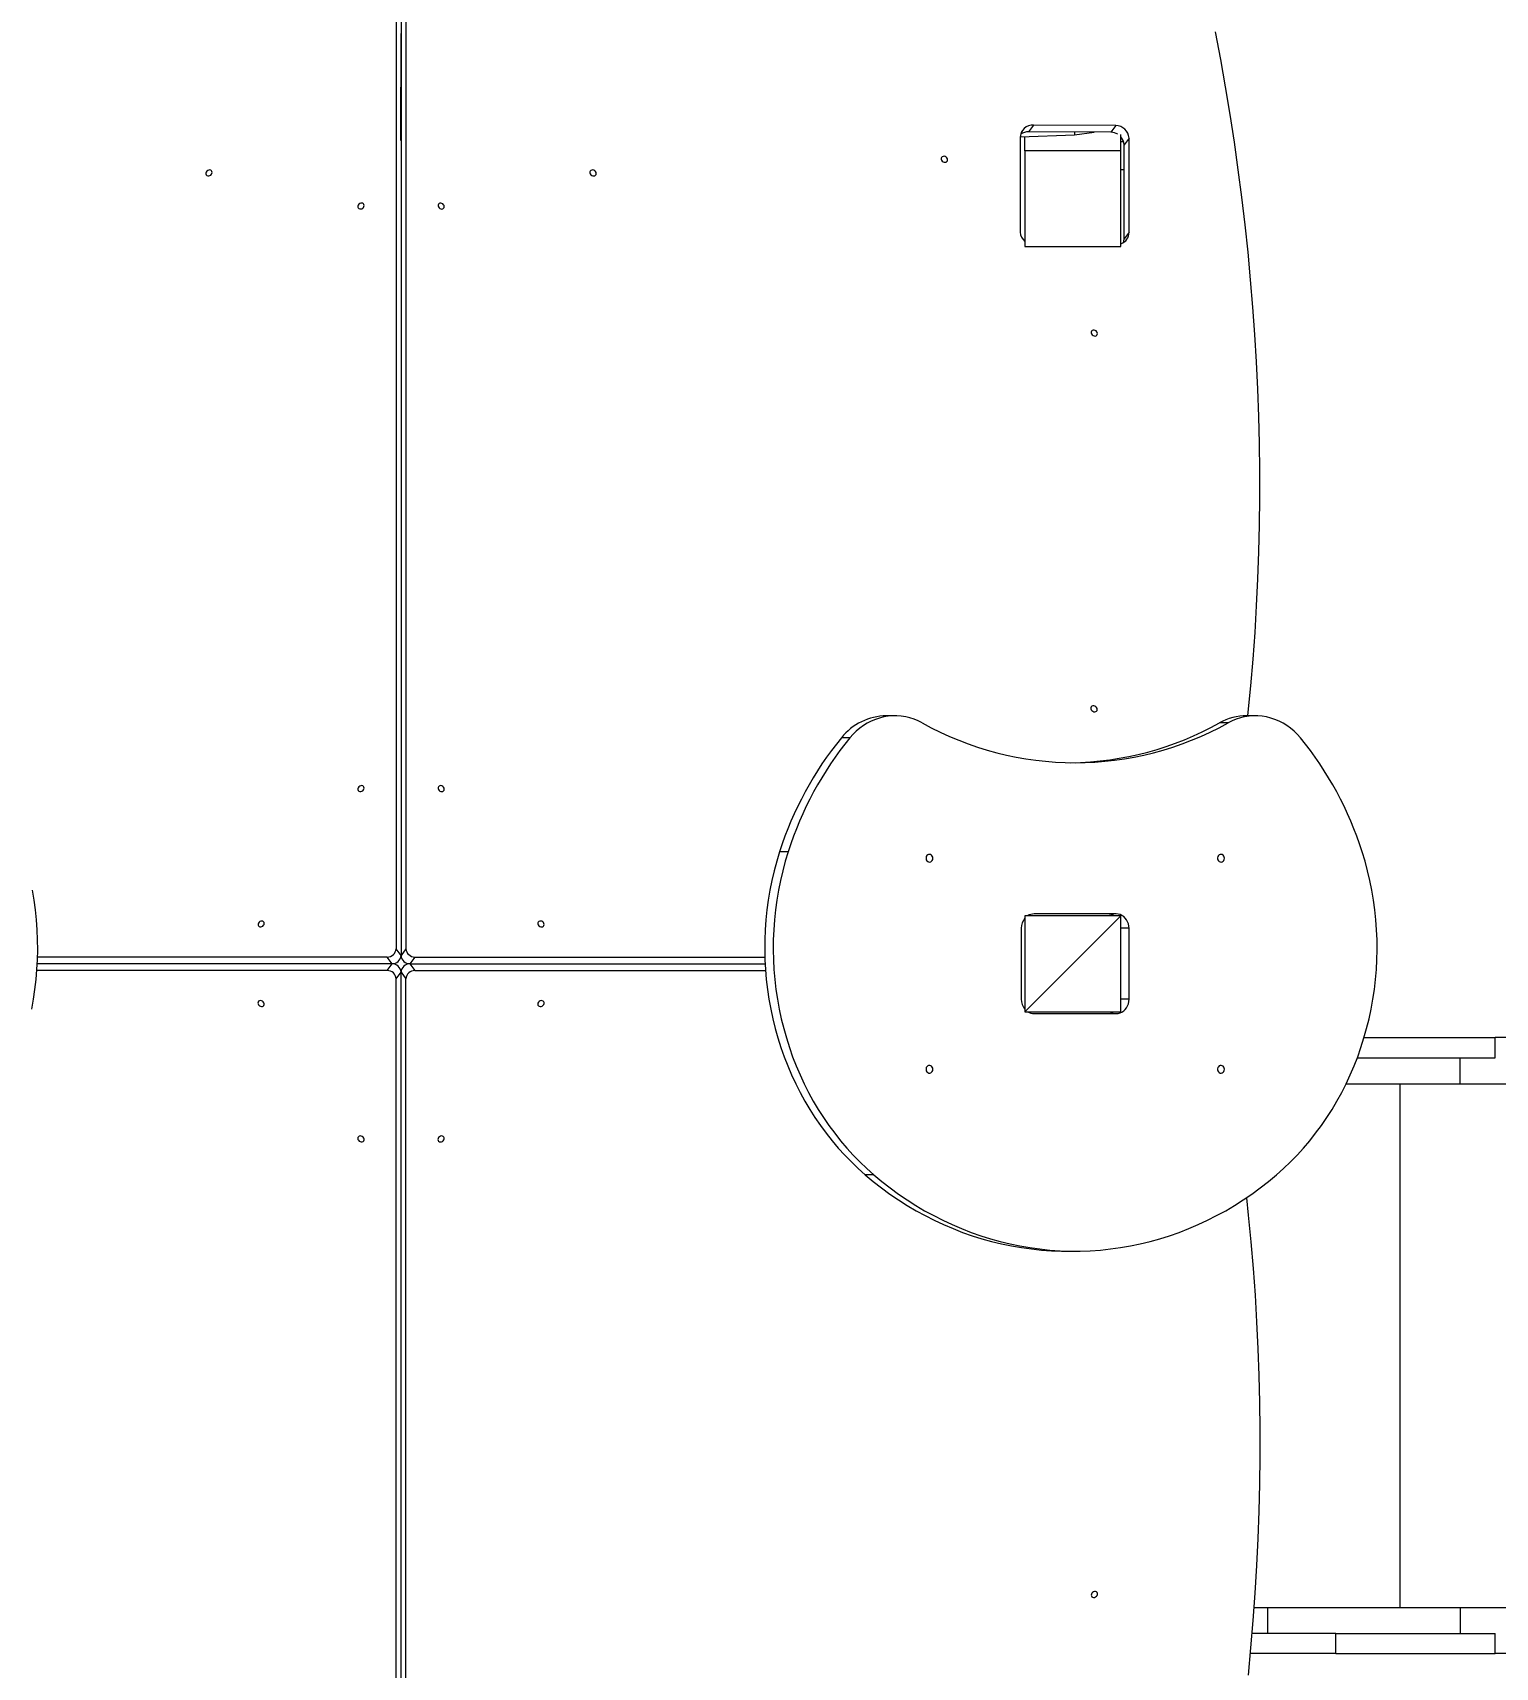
# Model space of a CAD drawing. Header units: millimetres. Extents: x -5906 to 5457, y -5155 to 4356.
# Drawn here: x -289 to 1235, y -533 to 1171 of the extents above; entities that cross this region are included whole.
import ezdxf

# ---------------------------------------------------------------- set-up
doc = ezdxf.new("R2010")
doc.units = ezdxf.units.MM
for name, color, linetype in [('DIKOM_ОБЪЕКТ', 7, 'Continuous'), ('DIKOM_РАЗМЕР_ЗОНА', 7, 'Continuous'), ('DIKOM_РАЗМЕР_ОБЪЕКТА', 7, 'Continuous')]:
    doc.layers.add(name, color=color, linetype=linetype)
doc.styles.add('style1', font='arial.ttf', dxfattribs={"width": 0.8})
doc.dimstyles.new('1-50', dxfattribs={"dimtxt": 300, "dimasz": 200, "dimexe": 100, "dimexo": 0, "dimgap": 100, "dimtad": 1, "dimtxsty": 'style1', "dimcen": 200, "dimclrd": 7, "dimclre": 7, "dimclrt": 7, "dimadec": 1, "dimazin": 2, "dimtfac": 1, "dimtmove": 0, "dimatfit": 2, "dimfxl": 0, "dimlwd": 25, "dimlwe": 18, "dimarcsym": 0})

# ---------------------------------------------------------------- blocks, each defined once
blk = doc.blocks.new('*D12')
at = {"layer": 'Defpoints', "color": 0, "transparency": 16777216}
for p in [(-2655.5, 990.4), (3456.6, 117.1), (-2655.5, -4466.3)]:
    blk.add_point(p, dxfattribs=at)
at = {"layer": 'DIKOM_РАЗМЕР_ОБЪЕКТА', "color": 7, "lineweight": 18, "transparency": 16777216}
for p, q in [((-2655.5, 990.4), (-2655.5, -4566.3)), ((3456.6, 117.1), (3456.6, -4566.3))]:
    blk.add_line(p, q, dxfattribs=at)
at = {"layer": 'DIKOM_РАЗМЕР_ОБЪЕКТА', "color": 7, "lineweight": 25, "transparency": 16777216}
blk.add_line((3256.6, -4466.3), (-2455.5, -4466.3), dxfattribs=at)
at = {"layer": 'DIKOM_РАЗМЕР_ОБЪЕКТА', "color": 7, "transparency": 16777216}
for points in [[(-2455.5, -4433), (-2455.5, -4499.6), (-2655.5, -4466.3)], [(3256.6, -4433), (3256.6, -4499.6), (3456.6, -4466.3)]]:
    blk.add_solid(points, dxfattribs=at)
at = {"layer": 'DIKOM_РАЗМЕР_ОБЪЕКТА', "color": 7, "transparency": 16777216, "insert": (400.6, -4213.1), "char_height": 300, "attachment_point": 5, "style": 'style1'}
blk.add_mtext('6100', dxfattribs=at)
blk = doc.blocks.new('*D9')
at = {"layer": 'Defpoints', "color": 0, "transparency": 16777216}
for p in [(744.7, 2856.5), (-4941.7, -2428.9), (82.6, -2428.9)]:
    blk.add_point(p, dxfattribs=at)
at = {"layer": 'DIKOM_РАЗМЕР_ОБЪЕКТА', "color": 7, "lineweight": 18, "transparency": 16777216}
for p, q in [((744.7, 2856.5), (-5041.7, 2856.5)), ((82.6, -2428.9), (-5041.7, -2428.9))]:
    blk.add_line(p, q, dxfattribs=at)
at = {"layer": 'DIKOM_РАЗМЕР_ОБЪЕКТА', "color": 7, "lineweight": 25, "transparency": 16777216}
blk.add_line((-4941.7, 2656.5), (-4941.7, -2228.9), dxfattribs=at)
at = {"layer": 'DIKOM_РАЗМЕР_ОБЪЕКТА', "color": 7, "transparency": 16777216}
for points in [[(-4975.1, 2656.5), (-4908.4, 2656.5), (-4941.7, 2856.5)], [(-4975.1, -2228.9), (-4908.4, -2228.9), (-4941.7, -2428.9)]]:
    blk.add_solid(points, dxfattribs=at)
at = {"layer": 'DIKOM_РАЗМЕР_ОБЪЕКТА', "color": 7, "transparency": 16777216, "insert": (-5195, 213.8), "char_height": 300, "attachment_point": 5, "rotation": 90, "style": 'style1'}
blk.add_mtext('5300', dxfattribs=at)
blk = doc.blocks.new('*D10')
at = {"layer": 'Defpoints', "color": 0, "transparency": 16777216}
for p in [(394.7, 4356.5), (-5455.8, -3928.9), (81.8, -3928.9)]:
    blk.add_point(p, dxfattribs=at)
at = {"layer": 'DIKOM_РАЗМЕР_ЗОНА', "color": 7, "lineweight": 18, "transparency": 16777216}
for p, q in [((394.7, 4356.5), (-5555.8, 4356.5)), ((81.8, -3928.9), (-5555.8, -3928.9))]:
    blk.add_line(p, q, dxfattribs=at)
at = {"layer": 'DIKOM_РАЗМЕР_ЗОНА', "color": 7, "lineweight": 25, "transparency": 16777216}
blk.add_line((-5455.8, 4156.5), (-5455.8, -3728.9), dxfattribs=at)
at = {"layer": 'DIKOM_РАЗМЕР_ЗОНА', "color": 7, "transparency": 16777216}
for points in [[(-5489.1, 4156.5), (-5422.5, 4156.5), (-5455.8, 4356.5)], [(-5489.1, -3728.9), (-5422.5, -3728.9), (-5455.8, -3928.9)]]:
    blk.add_solid(points, dxfattribs=at)
at = {"layer": 'DIKOM_РАЗМЕР_ЗОНА', "color": 7, "transparency": 16777216, "insert": (-5709.1, 213.8), "char_height": 300, "attachment_point": 5, "rotation": 90, "style": 'style1'}
blk.add_mtext('8300', dxfattribs=at)
blk = doc.blocks.new('*D11')
at = {"layer": 'Defpoints', "color": 0, "transparency": 16777216}
for p in [(-4486.4, -52.6), (5456.6, -197.9), (-4486.4, -5055.3)]:
    blk.add_point(p, dxfattribs=at)
at = {"layer": 'DIKOM_РАЗМЕР_ЗОНА', "color": 7, "lineweight": 18, "transparency": 16777216}
for p, q in [((-4486.4, -52.6), (-4486.4, -5155.3)), ((5456.6, -197.9), (5456.6, -5155.3))]:
    blk.add_line(p, q, dxfattribs=at)
at = {"layer": 'DIKOM_РАЗМЕР_ЗОНА', "color": 7, "lineweight": 25, "transparency": 16777216}
blk.add_line((5256.6, -5055.3), (-4286.4, -5055.3), dxfattribs=at)
at = {"layer": 'DIKOM_РАЗМЕР_ЗОНА', "color": 7, "transparency": 16777216}
for points in [[(-4286.4, -5022), (-4286.4, -5088.6), (-4486.4, -5055.3)], [(5256.6, -5022), (5256.6, -5088.6), (5456.6, -5055.3)]]:
    blk.add_solid(points, dxfattribs=at)
at = {"layer": 'DIKOM_РАЗМЕР_ЗОНА', "color": 7, "transparency": 16777216, "insert": (400.6, -4802.1), "char_height": 300, "attachment_point": 5, "style": 'style1'}
blk.add_mtext('9950', dxfattribs=at)

msp = doc.modelspace()

# ---------------------------------------------------------------- linework, layer by layer
at = {"layer": 'DIKOM_ОБЪЕКТ', "color": 7, "linetype": 'Continuous', "lineweight": 15}
for p, q in [((89.621, 1273.335), (89.621, 215.769)), ((94.723, 1266.318), (94.723, 1058.181)), ((99.825, 1273.335), (99.825, 215.769)), ((94.494, 1058.125), (94.723, 1169.592)), ((94.723, 1062.259), (94.723, 1104.517)), ((753.716, 1074.24), (748.613, 1067.223)), ((839.341, 1073.83), (753.716, 1074.24)), ((839.341, 1073.83), (834.238, 1066.813)), ((94.527, 1058.124), (94.75, 1058.115)), ((94.723, 1057.043), (94.723, 208.751)), ((94.75, 1058.115), (94.926, 1058.122)), ((94.75, 1058.115), (94.75, 1057.152)), ((739.854, 1061.291), (739.854, 962.712)), ((739.875, 1062.067), (796.286, 1064.242)), ((744.723, 1047.369), (744.723, 1062.254)), ((834.238, 1066.813), (748.613, 1067.223)), ((796.286, 1066.994), (796.286, 1064.242)), ((796.286, 1064.242), (816.866, 1066.896)), ((844.723, 1047.369), (844.723, 1064.442)), ((847.687, 1056.671), (844.723, 1056.671)), ((853.211, 1060.739), (848.109, 1053.722)), ((853.212, 962.691), (853.211, 1060.739)), ((844.723, 1047.369), (744.723, 1047.369)), ((744.723, 1047.369), (744.723, 947.75)), ((844.723, 947.75), (844.723, 1047.369)), ((848.11, 955.674), (848.109, 1053.722)), ((848.109, 1027.572), (844.723, 1027.572)), ((853.212, 962.691), (848.11, 955.674)), ((744.723, 947.75), (844.723, 947.75)), ((609.365, 458.531), (600.486, 458.531)), ((956.359, 451.125), (947.48, 451.125)), ((984.757, 458.531), (975.877, 458.531)), ((562.441, 435.635), (553.562, 435.635)), ((498.053, 316.858), (489.174, 316.858)), ((744.723, 150.082), (844.723, 250.082)), ((744.723, 250.082), (744.723, 150.082)), ((844.723, 250.082), (744.723, 250.082)), ((839.618, 252.082), (754.504, 252.082)), ((844.723, 150.082), (844.723, 250.082)), ((740.911, 237.082), (740.911, 163.082)), ((853.211, 237.082), (844.723, 237.082)), ((853.211, 163.082), (853.211, 237.082)), ((80.392, 207.099), (-284.301, 207.099)), ((85.495, 200.082), (80.392, 207.099)), ((94.723, 208.751), (89.621, 215.769)), ((99.825, 215.769), (94.723, 208.751)), ((109.054, 207.099), (103.952, 200.082)), ((109.054, 207.099), (473.747, 207.099)), ((80.392, 193.065), (-285.01, 193.065)), ((85.495, 200.082), (-284.581, 200.082)), ((80.392, 193.065), (85.495, 200.082)), ((89.621, 184.396), (94.723, 191.413)), ((94.723, -866.153), (94.723, 191.413)), ((94.723, 191.413), (99.825, 184.396)), ((103.952, 200.082), (109.054, 193.065)), ((103.952, 200.082), (474.027, 200.082)), ((109.054, 193.065), (474.457, 193.065)), ((89.621, -873.171), (89.621, 184.396)), ((99.825, -873.171), (99.825, 184.396)), ((853.211, 163.082), (844.723, 163.082)), ((744.723, 150.082), (844.723, 150.082)), ((754.504, 148.082), (839.618, 148.082)), ((1098.033, 123.082), (1234.771, 123.082)), ((1234.771, 102.082), (1234.771, 123.082)), ((1253.632, 123.082), (1234.771, 123.082)), ((1090.978, 102.082), (1234.771, 102.082)), ((1198.034, 75.082), (1198.034, 102.082)), ((1079.394, 75.082), (1198.034, 75.082)), ((1135.441, 75.082), (1135.441, -470.918)), ((1198.034, 75.082), (2889.724, 75.082)), ((587.205, -19.81), (578.325, -19.81)), ((788.181, -99.407), (797.061, -99.407)), ((983.265, -470.918), (997.489, -470.918)), ((997.489, -470.918), (997.489, -497.918)), ((997.489, -470.918), (1198.034, -470.918)), ((1198.034, -470.918), (1198.034, -497.918)), ((1198.034, -470.918), (2889.724, -470.918)), ((1068.628, -497.918), (981.173, -497.918)), ((1068.628, -518.918), (1068.628, -497.918)), ((1068.628, -497.918), (1234.771, -497.918)), ((1234.771, -518.918), (1234.771, -497.918)), ((1068.628, -518.918), (979.34, -518.918)), ((1068.628, -518.918), (1234.771, -518.918)), ((1253.632, -518.918), (1234.771, -518.918))]:
    msp.add_line(p, q, dxfattribs=at)
at = {"layer": 'DIKOM_ОБЪЕКТ', "color": 7, "linetype": 'Continuous', "lineweight": 15, "flags": 128}
for points in [[(977.024, 458.531), (977.405, 462.188), (980.095, 489.843), (982.448, 517.585), (984.463, 545.409), (986.14, 573.314), (987.479, 601.294), (988.48, 629.348), (989.143, 657.47), (989.467, 685.659), (989.452, 713.91), (989.099, 742.22), (988.408, 770.586), (987.378, 799.004), (986.01, 827.47), (984.304, 855.982), (982.26, 884.535), (979.878, 913.127), (977.159, 941.753), (974.103, 970.41), (970.711, 999.095), (966.982, 1027.805), (962.917, 1056.535), (958.518, 1085.282), (953.783, 1114.043), (948.715, 1142.814), (943.312, 1171.591)], [(664.087, 1038.073), (663.908, 1039.091), (663.393, 1040.063), (662.596, 1040.883), (661.603, 1041.463), (660.524, 1041.74), (659.473, 1041.684), (658.566, 1041.3), (657.901, 1040.631), (657.549, 1039.749), (657.549, 1038.75), (657.901, 1037.741), (658.566, 1036.833), (659.473, 1036.123), (660.524, 1035.688), (661.603, 1035.577), (662.596, 1035.8), (663.393, 1036.333), (663.908, 1037.119), (664.087, 1038.073)], [(-102.071, 1025.004), (-102.249, 1025.958), (-102.765, 1026.744), (-103.562, 1027.277), (-104.554, 1027.5), (-105.634, 1027.388), (-106.684, 1026.954), (-107.591, 1026.244), (-108.257, 1025.336), (-108.608, 1024.327), (-108.608, 1023.328), (-108.257, 1022.446), (-107.591, 1021.777), (-106.684, 1021.393), (-105.634, 1021.337), (-104.554, 1021.614), (-103.562, 1022.194), (-102.765, 1023.014), (-102.249, 1023.986), (-102.071, 1025.004)], [(298.1, 1023.819), (297.921, 1024.837), (297.406, 1025.809), (296.609, 1026.629), (295.616, 1027.209), (294.537, 1027.486), (293.486, 1027.43), (292.579, 1027.046), (291.914, 1026.377), (291.562, 1025.495), (291.562, 1024.496), (291.914, 1023.487), (292.579, 1022.579), (293.486, 1021.869), (294.537, 1021.435), (295.616, 1021.323), (296.609, 1021.546), (297.406, 1022.079), (297.921, 1022.866), (298.1, 1023.819)], [(56.238, 990.489), (56.06, 991.443), (55.544, 992.229), (54.747, 992.763), (53.755, 992.985), (52.675, 992.874), (51.624, 992.439), (50.717, 991.73), (50.052, 990.821), (49.7, 989.812), (49.7, 988.813), (50.052, 987.931), (50.717, 987.262), (51.624, 986.879), (52.675, 986.822), (53.755, 987.099), (54.747, 987.679), (55.544, 988.499), (56.06, 989.471), (56.238, 990.489)], [(139.791, 989.305), (139.613, 990.323), (139.097, 991.294), (138.3, 992.115), (137.308, 992.695), (136.228, 992.972), (135.178, 992.915), (134.271, 992.532), (133.605, 991.863), (133.254, 990.981), (133.254, 989.981), (133.605, 988.973), (134.271, 988.064), (135.178, 987.354), (136.228, 986.92), (137.308, 986.808), (138.3, 987.031), (139.097, 987.565), (139.613, 988.351), (139.791, 989.305)], [(847.623, 952.021), (847.909, 953.3), (848.11, 955.674)], [(820.32, 856.928), (820.142, 857.946), (819.626, 858.917), (818.829, 859.738), (817.837, 860.318), (816.757, 860.595), (815.706, 860.538), (814.799, 860.155), (814.134, 859.486), (813.782, 858.604), (813.782, 857.604), (814.134, 856.596), (814.799, 855.687), (815.706, 854.977), (816.757, 854.543), (817.837, 854.431), (818.829, 854.654), (819.626, 855.188), (820.142, 855.974), (820.32, 856.928)], [(820.051, 465.202), (819.873, 466.22), (819.357, 467.192), (818.56, 468.012), (817.568, 468.592), (816.488, 468.869), (815.438, 468.813), (814.531, 468.429), (813.865, 467.76), (813.513, 466.878), (813.513, 465.879), (813.865, 464.87), (814.531, 463.962), (815.438, 463.252), (816.488, 462.817), (817.568, 462.706), (818.56, 462.929), (819.357, 463.462), (819.873, 464.248), (820.051, 465.202)], [(637.763, 451.125), (633.606, 453.218), (629.324, 454.976), (624.937, 456.389), (620.471, 457.45), (615.946, 458.153), (611.387, 458.496), (606.818, 458.475), (602.262, 458.091), (597.743, 457.346), (593.285, 456.245), (588.909, 454.792), (584.64, 452.995), (580.499, 450.864), (576.508, 448.409), (572.687, 445.644), (569.057, 442.582), (565.636, 439.24), (562.441, 435.635)], [(1031.681, 435.635), (1028.487, 439.24), (1025.065, 442.582), (1021.435, 445.644), (1017.614, 448.409), (1013.623, 450.864), (1009.482, 452.995), (1005.213, 454.792), (1000.838, 456.245), (996.379, 457.346), (991.86, 458.091), (987.304, 458.475), (982.735, 458.496), (978.176, 458.153), (973.652, 457.45), (969.185, 456.389), (964.799, 454.976), (960.516, 453.218), (956.359, 451.125)], [(56.238, 383.256), (56.06, 384.21), (55.544, 384.996), (54.747, 385.53), (53.755, 385.753), (52.675, 385.641), (51.624, 385.207), (50.717, 384.497), (50.052, 383.588), (49.7, 382.58), (49.7, 381.58), (50.052, 380.698), (50.717, 380.029), (51.624, 379.646), (52.675, 379.589), (53.755, 379.866), (54.747, 380.446), (55.544, 381.267), (56.06, 382.238), (56.238, 383.256)], [(139.791, 382.072), (139.613, 383.09), (139.097, 384.062), (138.3, 384.882), (137.308, 385.462), (136.228, 385.739), (135.178, 385.683), (134.271, 385.299), (133.605, 384.63), (133.254, 383.748), (133.254, 382.749), (133.605, 381.74), (134.271, 380.832), (135.178, 380.122), (136.228, 379.687), (137.308, 379.576), (138.3, 379.798), (139.097, 380.332), (139.613, 381.118), (139.791, 382.072)], [(489.174, 316.858), (486.183, 306.99), (483.504, 297.013), (481.141, 286.94), (479.096, 276.782), (477.371, 266.552), (475.968, 256.262), (474.89, 245.925), (474.137, 235.553), (473.711, 225.158), (473.611, 214.753), (473.839, 204.35), (474.394, 193.963), (475.274, 183.603), (476.48, 173.283), (478.009, 163.015), (479.86, 152.812), (482.031, 142.686), (484.518, 132.649), (487.319, 122.713), (490.431, 112.891), (493.85, 103.193), (497.572, 93.632), (501.591, 84.22), (505.905, 74.966), (510.506, 65.884), (515.39, 56.983), (520.551, 48.274), (525.982, 39.768), (531.677, 31.475), (537.63, 23.405), (543.833, 15.568), (550.278, 7.972), (556.958, 0.628), (563.865, -6.456), (570.99, -13.271), (578.325, -19.81)], [(498.053, 316.858), (495.063, 306.99), (492.384, 297.013), (490.021, 286.94), (487.975, 276.782), (486.25, 266.552), (484.848, 256.262), (483.77, 245.925), (483.017, 235.553), (482.59, 225.158), (482.491, 214.753), (482.719, 204.35), (483.273, 193.963), (484.154, 183.603), (485.359, 173.283), (486.889, 163.015), (488.74, 152.812), (490.91, 142.686), (493.398, 132.649), (496.199, 122.713), (499.311, 112.891), (502.73, 103.193), (506.451, 93.632), (510.471, 84.22), (514.784, 74.966), (519.386, 65.884), (524.27, 56.983), (529.43, 48.274), (534.862, 39.768), (540.557, 31.475), (546.51, 23.405), (552.712, 15.568), (559.158, 7.972), (565.838, 0.628), (572.745, -6.456), (579.87, -13.271), (587.205, -19.81)], [(648.862, 310.082), (648.701, 311.261), (648.232, 312.335), (647.497, 313.209), (646.562, 313.806), (645.508, 314.071), (644.431, 313.982), (643.425, 313.546), (642.58, 312.803), (641.971, 311.818), (641.653, 310.678), (641.653, 309.486), (641.971, 308.347), (642.58, 307.361), (643.425, 306.618), (644.431, 306.182), (645.508, 306.093), (646.562, 306.359), (647.497, 306.955), (648.232, 307.829), (648.701, 308.903), (648.862, 310.082)], [(952.51, 310.082), (952.349, 311.261), (951.88, 312.335), (951.145, 313.209), (950.209, 313.806), (949.156, 314.071), (948.078, 313.982), (947.073, 313.546), (946.228, 312.803), (945.619, 311.818), (945.301, 310.678), (945.301, 309.486), (945.619, 308.347), (946.228, 307.361), (947.073, 306.618), (948.078, 306.182), (949.156, 306.093), (950.209, 306.359), (951.145, 306.955), (951.88, 307.829), (952.349, 308.903), (952.51, 310.082)], [(1006.917, -19.81), (1014.252, -13.271), (1021.378, -6.456), (1028.284, 0.628), (1034.965, 7.972), (1041.41, 15.568), (1047.612, 23.405), (1053.565, 31.475), (1059.26, 39.768), (1064.692, 48.274), (1069.853, 56.983), (1074.737, 65.884), (1079.338, 74.966), (1083.651, 84.22), (1087.671, 93.632), (1091.392, 103.193), (1094.811, 112.891), (1097.923, 122.713), (1100.724, 132.649), (1103.212, 142.686), (1105.382, 152.812), (1107.234, 163.015), (1108.763, 173.283), (1109.968, 183.603), (1110.849, 193.963), (1111.403, 204.35), (1111.631, 214.753), (1111.532, 225.158), (1111.105, 235.553), (1110.353, 245.925), (1109.274, 256.262), (1107.872, 266.552), (1106.147, 276.782), (1104.102, 286.94), (1101.738, 297.013), (1099.06, 306.99), (1096.069, 316.858)], [(-289.649, 276.782), (-287.924, 266.552), (-286.521, 256.262), (-285.443, 245.925), (-284.691, 235.553), (-284.264, 225.158), (-284.165, 214.753), (-284.393, 204.35), (-284.947, 193.963), (-285.828, 183.603), (-287.033, 173.283), (-288.562, 163.015), (-290.413, 152.812)], [(-47.741, 242.161), (-47.919, 243.115), (-48.435, 243.901), (-49.232, 244.434), (-50.224, 244.657), (-51.304, 244.545), (-52.355, 244.111), (-53.262, 243.401), (-53.927, 242.493), (-54.279, 241.484), (-54.279, 240.485), (-53.927, 239.603), (-53.262, 238.934), (-52.355, 238.55), (-51.304, 238.494), (-50.224, 238.771), (-49.232, 239.351), (-48.435, 240.171), (-47.919, 241.143), (-47.741, 242.161)], [(243.77, 240.976), (243.592, 241.994), (243.076, 242.966), (242.279, 243.786), (241.287, 244.366), (240.207, 244.643), (239.157, 244.587), (238.25, 244.203), (237.584, 243.534), (237.233, 242.652), (237.233, 241.653), (237.584, 240.644), (238.25, 239.736), (239.157, 239.026), (240.207, 238.592), (241.287, 238.48), (242.279, 238.703), (243.076, 239.236), (243.592, 240.023), (243.77, 240.976)], [(853.211, 237.082), (853.044, 239.429), (852.546, 241.717), (851.729, 243.892), (850.615, 245.899), (849.23, 247.689), (847.608, 249.217), (845.789, 250.447), (843.818, 251.348), (841.744, 251.897), (839.618, 252.082)], [(-54.324, 159.188), (-54.145, 158.17), (-53.63, 157.198), (-52.833, 156.378), (-51.84, 155.798), (-50.761, 155.521), (-49.71, 155.577), (-48.803, 155.961), (-48.138, 156.63), (-47.786, 157.512), (-47.786, 158.511), (-48.138, 159.52), (-48.803, 160.428), (-49.71, 161.138), (-50.761, 161.573), (-51.84, 161.684), (-52.833, 161.461), (-53.63, 160.928), (-54.145, 160.142), (-54.324, 159.188)], [(237.188, 158.003), (237.366, 157.05), (237.882, 156.263), (238.679, 155.73), (239.671, 155.507), (240.751, 155.619), (241.801, 156.053), (242.708, 156.763), (243.374, 157.671), (243.725, 158.68), (243.725, 159.68), (243.374, 160.562), (242.708, 161.231), (241.801, 161.614), (240.751, 161.67), (239.671, 161.394), (238.679, 160.813), (237.882, 159.993), (237.366, 159.021), (237.188, 158.003)], [(839.618, 148.082), (841.744, 148.267), (843.818, 148.816), (845.789, 149.717), (847.608, 150.947), (849.23, 152.475), (850.615, 154.265), (851.729, 156.272), (852.546, 158.447), (853.044, 160.736), (853.211, 163.082)], [(648.862, 90.082), (648.701, 91.261), (648.232, 92.335), (647.497, 93.209), (646.562, 93.806), (645.508, 94.071), (644.431, 93.982), (643.425, 93.546), (642.58, 92.803), (641.971, 91.818), (641.653, 90.678), (641.653, 89.486), (641.971, 88.347), (642.58, 87.361), (643.425, 86.618), (644.431, 86.182), (645.508, 86.093), (646.562, 86.359), (647.497, 86.955), (648.232, 87.829), (648.701, 88.903), (648.862, 90.082)], [(952.51, 90.082), (952.349, 91.261), (951.88, 92.335), (951.145, 93.209), (950.209, 93.806), (949.156, 94.071), (948.078, 93.982), (947.073, 93.546), (946.228, 92.803), (945.619, 91.818), (945.301, 90.678), (945.301, 89.486), (945.619, 88.347), (946.228, 87.361), (947.073, 86.618), (948.078, 86.182), (949.156, 86.093), (950.209, 86.359), (951.145, 86.955), (951.88, 87.829), (952.349, 88.903), (952.51, 90.082)], [(49.655, 18.092), (49.834, 17.074), (50.349, 16.103), (51.146, 15.282), (52.139, 14.702), (53.218, 14.425), (54.269, 14.482), (55.176, 14.865), (55.841, 15.534), (56.193, 16.416), (56.193, 17.416), (55.841, 18.424), (55.176, 19.333), (54.269, 20.043), (53.218, 20.477), (52.139, 20.589), (51.146, 20.366), (50.349, 19.832), (49.834, 19.046), (49.655, 18.092)], [(133.209, 16.908), (133.387, 15.954), (133.903, 15.168), (134.7, 14.634), (135.692, 14.411), (136.772, 14.523), (137.822, 14.957), (138.729, 15.667), (139.395, 16.576), (139.746, 17.584), (139.746, 18.584), (139.395, 19.466), (138.729, 20.135), (137.822, 20.518), (136.772, 20.575), (135.692, 20.298), (134.7, 19.718), (133.903, 18.897), (133.387, 17.926), (133.209, 16.908)], [(578.325, -19.81), (586.714, -26.8), (595.294, -33.501), (604.057, -39.908), (612.995, -46.014), (622.099, -51.814), (631.36, -57.301), (640.77, -62.471), (650.32, -67.319), (660, -71.84), (669.802, -76.03), (679.717, -79.885), (689.734, -83.401), (699.845, -86.575), (710.039, -89.404), (720.307, -91.886), (730.64, -94.017), (741.028, -95.796), (751.46, -97.221), (761.927, -98.291), (772.419, -99.006), (782.926, -99.363), (788.181, -99.407)], [(587.205, -19.81), (595.594, -26.8), (604.174, -33.501), (612.937, -39.908), (621.875, -46.014), (630.979, -51.814), (640.24, -57.301), (649.65, -62.471), (659.2, -67.319), (668.88, -71.84), (678.682, -76.03), (688.597, -79.885), (698.614, -83.401), (708.724, -86.575), (718.919, -89.404), (729.187, -91.886), (739.52, -94.017), (749.907, -95.796), (760.34, -97.221), (770.807, -98.291), (781.298, -99.006), (791.805, -99.363), (802.317, -99.363), (812.824, -99.006), (823.316, -98.291), (833.783, -97.221), (844.215, -95.796), (854.602, -94.017), (864.935, -91.886), (875.204, -89.404), (885.398, -86.575), (895.508, -83.401), (905.526, -79.885), (915.44, -76.03), (925.242, -71.84), (934.923, -67.319), (944.472, -62.471), (953.882, -57.301), (963.144, -51.814), (972.247, -46.014), (981.185, -39.908), (989.948, -33.501), (998.528, -26.8), (1006.917, -19.81)], [(975.451, -43.874), (977.405, -62.024), (980.095, -89.679), (982.448, -117.421), (984.463, -145.245), (986.14, -173.15), (987.479, -201.13), (988.48, -229.183), (989.143, -257.306), (989.467, -285.495), (989.452, -313.746), (989.099, -342.056), (988.408, -370.422), (987.378, -398.84), (986.01, -427.306), (984.304, -455.818), (982.26, -484.371), (979.878, -512.963), (977.159, -541.589)], [(813.737, -457.948), (813.916, -458.902), (814.431, -459.688), (815.228, -460.221), (816.221, -460.444), (817.3, -460.333), (818.351, -459.898), (819.258, -459.188), (819.923, -458.28), (820.275, -457.271), (820.275, -456.272), (819.923, -455.39), (819.258, -454.721), (818.351, -454.337), (817.3, -454.281), (816.221, -454.558), (815.228, -455.138), (814.431, -455.958), (813.916, -456.93), (813.737, -457.948)]]:
    msp.add_lwpolyline(points, dxfattribs=at)
at = {"layer": 'DIKOM_ОБЪЕКТ', "color": 7, "linetype": 'Continuous', "lineweight": 15}
for centre, radius, start, end in [((752.868, 1061.254), 13.014, 86.265663, 179.835862), ((839.236, 1059.825), 14.005, 3.743565, 89.571745), ((748.285, 1052.452), 14.774, 88.728329, 122.567274), ((833.977, 1052.812), 14.003, 57.841756, 88.930839), ((835.487, 1053.308), 12.629, 1.876337, 42.999931), ((752.816, 963.245), 12.973, 182.353008, 231.402703), ((840.603, 962.495), 12.611, 289.0721, 0.892376), ((601.157, 397.623), 60.912, 90.631999, 141.387974), ((797.061, 736.428), 326.763, 240.823305, 299.176695), ((787.412, 738.628), 329.059, 270.907053, 299.10689), ((976.024, 399.822), 58.709, 90.143178, 119.091081), ((831.194, 208.291), 358.838, 140.687197, 162.389118), ((840.074, 208.291), 358.838, 140.687197, 162.389118), ((754.048, 208.291), 358.838, 17.610882, 39.312803), ((756.761, 237.187), 15.851, 139.418097, 180.380139), ((754.555, 239.412), 12.671, 90.231445, 122.632689), ((830.687, 239.412), 12.671, 57.367311, 89.768555), ((80.331, 216.411), 9.312, 270.376771, 356.042248), ((85.433, 209.394), 9.312, 270.376771, 356.042248), ((104.013, 209.394), 9.312, 183.957752, 269.623229), ((109.115, 216.411), 9.312, 183.957752, 269.623229), ((80.331, 183.753), 9.312, 3.957752, 89.623229), ((85.433, 190.77), 9.312, 3.957752, 89.623229), ((104.013, 190.77), 9.312, 90.376771, 176.042248), ((109.115, 183.753), 9.312, 90.376771, 176.042248), ((756.711, 162.959), 15.8, 179.551907, 220.649858), ((754.555, 160.752), 12.671, 237.367311, 269.768555), ((830.687, 160.752), 12.671, 270.231445, 302.632689)]:
    msp.add_arc(centre, radius, start, end, dxfattribs=at)

# ---------------------------------------------------------------- dimensions: what is measured, and where the dimension line sits
at = {"layer": 'DIKOM_РАЗМЕР_ЗОНА'}
dim = msp.add_linear_dim(base=(-5455.796, -3928.924), p1=(394.723, 4356.47), p2=(81.761, -3928.924), angle=90, text='8300', dimstyle='1-50', dxfattribs=at)
dim.commit()
dim.dimension.update_dxf_attribs({"geometry": '*D10', "text_midpoint": (-5455.796, 213.773), "dimtype": 160})
dim = msp.add_linear_dim(base=(-4486.362, -5055.316), p1=(5456.619, -197.918), p2=(-4486.362, -52.561), text='9950', dimstyle='1-50', dxfattribs=at)
dim.commit()
dim.dimension.update_dxf_attribs({"geometry": '*D11', "text_midpoint": (400.576, -5055.316), "dimtype": 160})
at = {"layer": 'DIKOM_РАЗМЕР_ОБЪЕКТА'}
dim = msp.add_linear_dim(base=(-4941.747, -2428.924), p1=(744.723, 2856.47), p2=(82.584, -2428.924), angle=90, text='5300', dimstyle='1-50', dxfattribs=at)
dim.commit()
dim.dimension.update_dxf_attribs({"geometry": '*D9', "text_midpoint": (-4941.747, 213.773), "dimtype": 160})
dim = msp.add_linear_dim(base=(-2655.468, -4466.316), p1=(3456.619, 117.082), p2=(-2655.468, 990.356), text='6100', dimstyle='1-50', dxfattribs=at)
dim.commit()
dim.dimension.update_dxf_attribs({"geometry": '*D12', "text_midpoint": (400.576, -4466.316), "dimtype": 160})

doc.saveas('drawing.dxf')
